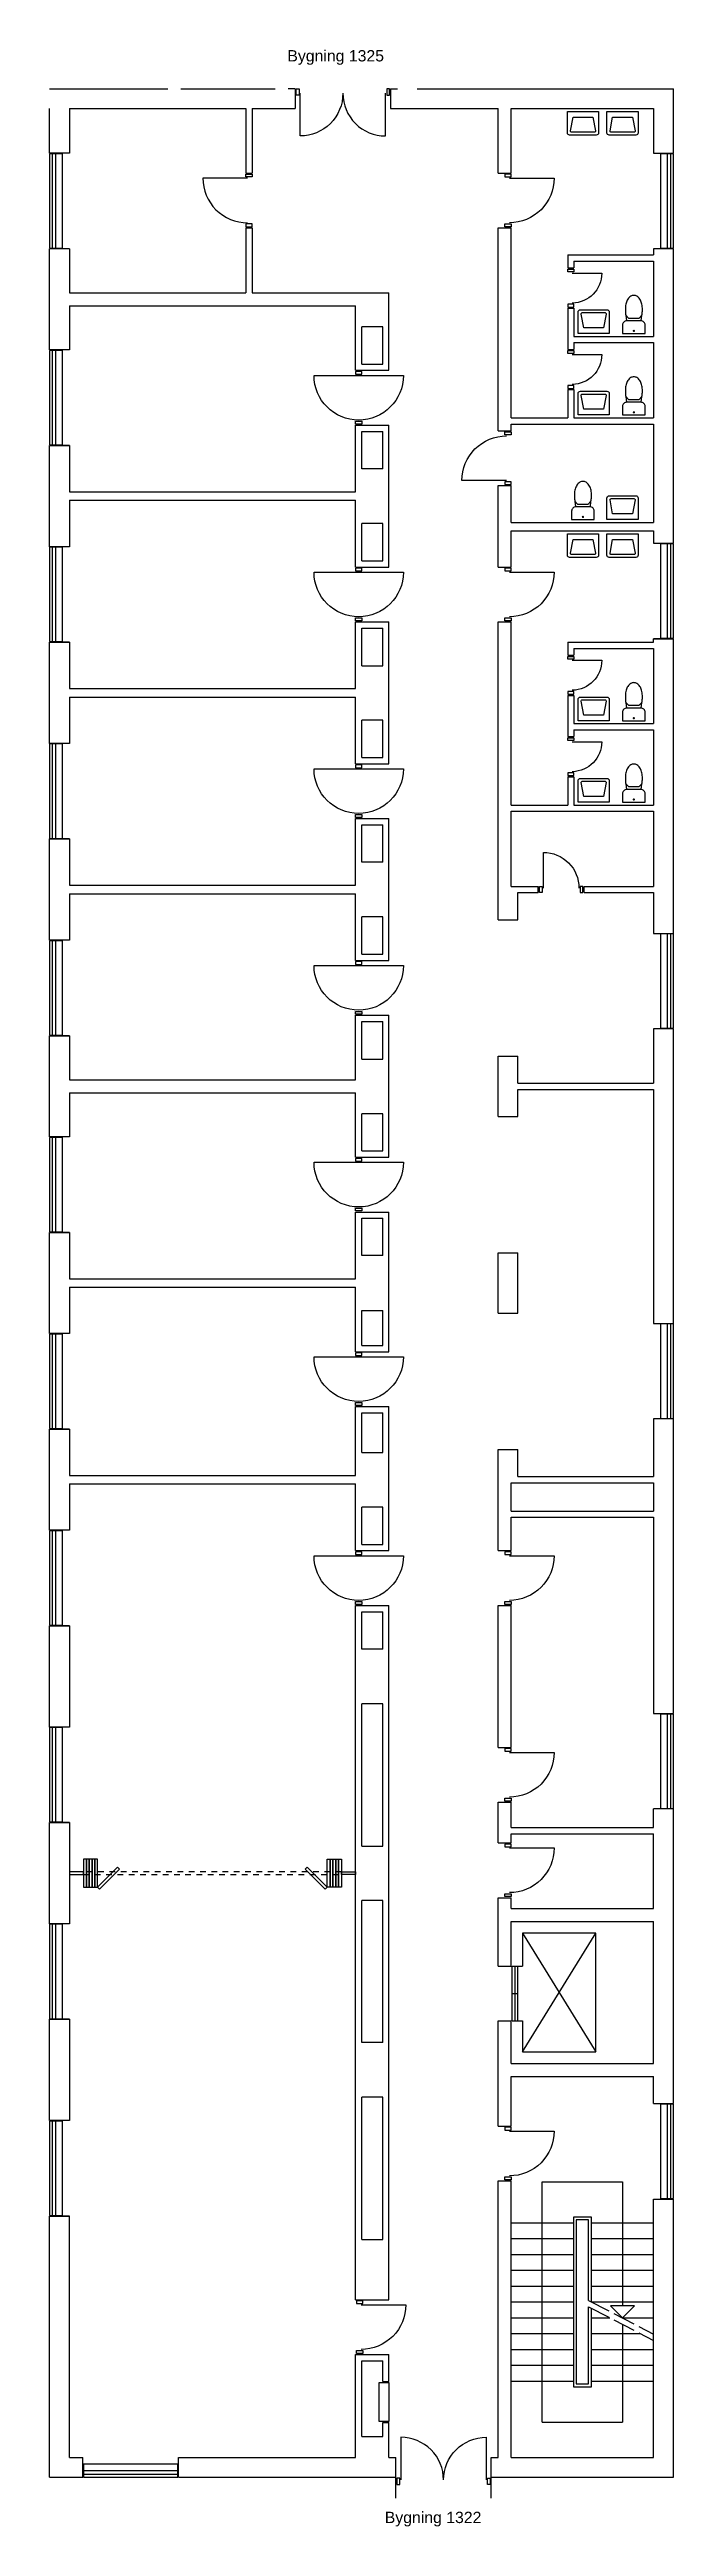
# Model space of a CAD drawing. Header units: millimetres. Extents: x -138867167 to -138856137, y 257764835 to 257808651.
import ezdxf

# ---------------------------------------------------------------- set-up
doc = ezdxf.new("R2010")
doc.units = ezdxf.units.MM
doc.header["$LTSCALE"] = 100
doc.linetypes.add('DASHED_1', pattern=[2, 1, -1])
doc.linetypes.add('HIDDEN', pattern=[5, 4, -1])
for name, color, linetype in [('A10--T', 1, 'Continuous'), ('A21----', 7, 'Continuous'), ('A22--U-', 3, 'Continuous'), ('A24----', 1, 'Continuous'), ('A314-S-', 8, 'Continuous'), ('A321---', 1, 'Continuous'), ('A59----', 2, 'Continuous'), ('A66----', 12, 'Continuous'), ('A89--Y-', 12, 'Continuous')]:
    doc.layers.add(name, color=color, linetype=linetype)
doc.styles.add('ARIAL', font='arial.ttf')

# ---------------------------------------------------------------- blocks, each defined once
blk = doc.blocks.new('V169')
for p, q in [((-10, 110), (-1680, 110)), ((-10, 50), (-1680, 50))]:
    blk.add_line(p, q)
blk.add_lwpolyline([(-10, 0), (-10, 230), (-1680, 230), (-1680, 0)], close=True)
blk = doc.blocks.new('D97V')
for points in [[(20, 0), (20, 110), (70, 110), (70, 0)], [(950, 0), (950, 110), (900, 110), (900, 0)]]:
    blk.add_lwpolyline(points, close=True)
blk.add_lwpolyline([(90, 30), (90, -760, 0.414214), (880, 30, 0.414214)], format="xyb")
blk = doc.blocks.new('D97H')
for points in [[(-950, 110), (-900, 110), (-900, 0), (-950, 0)], [(-20, 0), (-20, 110), (-70, 110), (-70, 0)]]:
    blk.add_lwpolyline(points, close=True)
blk.add_lwpolyline([(-90, 30), (-90, -760, -0.414214), (-880, 30)], format="xyb")
blk = doc.blocks.new('D81H')
for points in [[(-790, 0), (-740, 0), (-740, 110), (-790, 110)], [(-70, 110), (-20, 110), (-20, 0), (-70, 0)]]:
    blk.add_lwpolyline(points, close=True)
blk.add_lwpolyline([(-90, 28), (-90, -602, -0.414214), (-720, 28)], format="xyb")
blk = doc.blocks.new('D71H')
for points in [[(-640, 110), (-690, 110), (-690, 0), (-640, 0)], [(-20, 0), (-70, 0), (-70, 110), (-20, 110)]]:
    blk.add_lwpolyline(points, close=True)
blk.add_lwpolyline([(-90, 28), (-90, -492, -0.41025), (-620, 28)], format="xyb")
blk = doc.blocks.new('PIL')
for p, q in [((0, 0), (-212, -212)), ((0, 0), (212, -212)), ((-212, -212), (212, -212))]:
    blk.add_line(p, q)
blk = doc.blocks.new('HV')
for points in [[(-235, -470, -0.414214), (-275, -430), (-275, -50), (275, -50), (275, -430, -0.414214), (235, -470)], [(-201, -420, -0.468921), (-221, -396), (-175, -150), (175, -150), (221, -396, -0.468921), (201, -420)]]:
    blk.add_lwpolyline(points, format="xyb", close=True)
blk = doc.blocks.new('TOI')
blk.add_lwpolyline([(-200, -200, 0.414214), (-125, -275), (125, -275, 0.414214), (200, -200), (200, -50), (-200, -50)], format="xyb", close=True)
blk.add_lwpolyline([(-132, -275), (-142, -375, 0.055722), (-150, -447), (-150, -500, 0.067326), (-138, -590, 0.079706), (-106, -659, 0.107125), (-54, -710, 0.140126), (0, -725, 0.140126), (54, -710, 0.107125), (106, -659, 0.079706), (138, -590, 0.067326), (150, -500), (150, -447, 0.055722), (142, -375), (132, -275)], format="xyb")
blk.add_lwpolyline([(142, -375), (94, -325), (-94, -325), (-142, -375)])
at = {"const_width": 19.8}
blk.add_lwpolyline([(-10, -97, 1), (10, -97, 1)], format="xyb", close=True, dxfattribs=at)
blk = doc.blocks.new('D97HV')
blk.add_lwpolyline([(-90, 845), (-90, -735, -1), (-90, 845, -0.414214)], format="xyb")
for points in [[(-950, 0), (-950, 110), (-900, 110), (-900, 0)], [(-20, 0), (-20, 110), (-70, 110), (-70, 0)]]:
    blk.add_lwpolyline(points, close=True)
blk = doc.blocks.new('D169D')
for points in [[(20, 110), (70, 110), (70, 0), (20, 0)], [(1670, 0), (1670, 110), (1620, 110), (1620, 0)]]:
    blk.add_lwpolyline(points, close=True)
for points in [[(845, 30, -0.414214), (90, -725), (90, 30)], [(845, 30, 0.414214), (1600, -725), (1600, 30)]]:
    blk.add_lwpolyline(points, format="xyb")

msp = doc.modelspace()

# ---------------------------------------------------------------- linework, layer by layer
at = {"layer": 'A21----'}
for p, q in [((-138867167, 257807957), (-138865077, 257807957)), ((-138864847, 257807957), (-138863177, 257807957)), ((-138862827, 257807957), (-138862947, 257807957)), ((-138862827, 257807957), (-138862827, 257807607)), ((-138862827, 257807957), (-138862827, 257807607)), ((-138861137, 257807957), (-138861017, 257807957)), ((-138861137, 257807957), (-138861137, 257807607)), ((-138860667, 257807957), (-138856137, 257807957)), ((-138856137, 257806817), (-138856137, 257807957)), ((-138867167, 257806817), (-138867167, 257807607)), ((-138866817, 257807607), (-138863697, 257807607)), ((-138866817, 257807607), (-138866817, 257806817)), ((-138863587, 257807607), (-138862827, 257807607)), ((-138861137, 257807607), (-138859237, 257807607)), ((-138859007, 257807607), (-138856487, 257807607)), ((-138856487, 257807607), (-138856487, 257806817)), ((-138866817, 257806817), (-138867167, 257806817)), ((-138856487, 257806817), (-138856137, 257806817)), ((-138866817, 257805127), (-138867167, 257805127)), ((-138867167, 257803337), (-138867167, 257805127)), ((-138866817, 257805127), (-138866817, 257804347)), ((-138856487, 257805127), (-138856487, 257805017)), ((-138856137, 257805127), (-138856487, 257805127)), ((-138856487, 257804907), (-138856487, 257803577)), ((-138856137, 257799917), (-138856137, 257805127)), ((-138866817, 257804117), (-138866817, 257803337)), ((-138866817, 257803337), (-138867167, 257803337)), ((-138856487, 257803467), (-138856487, 257802137)), ((-138856487, 257802027), (-138856487, 257800287)), ((-138866817, 257801647), (-138867167, 257801647)), ((-138867167, 257801647), (-138866817, 257801647)), ((-138867167, 257799857), (-138867167, 257801647)), ((-138866817, 257801647), (-138866817, 257800827)), ((-138866817, 257800677), (-138866817, 257799857)), ((-138856487, 257800137), (-138856487, 257799917)), ((-138866817, 257799857), (-138867167, 257799857)), ((-138856487, 257799917), (-138856137, 257799917)), ((-138867167, 257796377), (-138867167, 257798167)), ((-138867167, 257798167), (-138866817, 257798167)), ((-138866817, 257798167), (-138867167, 257798167)), ((-138866817, 257798167), (-138866817, 257797347)), ((-138856137, 257798227), (-138856487, 257798227)), ((-138856487, 257798227), (-138856137, 257798227)), ((-138856487, 257798167), (-138856487, 257798227)), ((-138856487, 257798057), (-138856487, 257796727)), ((-138856137, 257793017), (-138856137, 257798227)), ((-138866817, 257797197), (-138866817, 257796377)), ((-138856487, 257796617), (-138856487, 257795287)), ((-138866817, 257796377), (-138867167, 257796377)), ((-138856487, 257795177), (-138856487, 257793847)), ((-138866817, 257794687), (-138867167, 257794687)), ((-138867167, 257794687), (-138866817, 257794687)), ((-138867167, 257792897), (-138867167, 257794687)), ((-138866817, 257794687), (-138866817, 257793867)), ((-138866817, 257793717), (-138866817, 257792897)), ((-138856487, 257793737), (-138856487, 257793017)), ((-138866817, 257792897), (-138867167, 257792897)), ((-138856487, 257793017), (-138856137, 257793017)), ((-138856487, 257791327), (-138856487, 257790367)), ((-138856137, 257791327), (-138856487, 257791327)), ((-138856137, 257786117), (-138856137, 257791327)), ((-138867167, 257789417), (-138867167, 257791207)), ((-138867167, 257791207), (-138866817, 257791207)), ((-138866817, 257791207), (-138867167, 257791207)), ((-138866817, 257791207), (-138866817, 257790427)), ((-138866817, 257790197), (-138866817, 257789417)), ((-138856487, 257790257), (-138856487, 257786117)), ((-138866817, 257789417), (-138867167, 257789417)), ((-138866817, 257787727), (-138867167, 257787727)), ((-138867167, 257787727), (-138866817, 257787727)), ((-138867167, 257785937), (-138867167, 257787727)), ((-138866817, 257787727), (-138866817, 257786907)), ((-138866817, 257786757), (-138866817, 257785937)), ((-138856487, 257786117), (-138856137, 257786117)), ((-138866817, 257785937), (-138867167, 257785937)), ((-138856487, 257784427), (-138856487, 257783407)), ((-138856137, 257784427), (-138856487, 257784427)), ((-138856137, 257779217), (-138856137, 257784427)), ((-138867167, 257782457), (-138867167, 257784247)), ((-138867167, 257784247), (-138866817, 257784247)), ((-138866817, 257784247), (-138867167, 257784247)), ((-138866817, 257784247), (-138866817, 257783427)), ((-138866817, 257783277), (-138866817, 257782457)), ((-138856487, 257783297), (-138856487, 257782797)), ((-138856487, 257782687), (-138856487, 257779217)), ((-138866817, 257782457), (-138867167, 257782457)), ((-138856487, 257779217), (-138856137, 257779217)), ((-138867167, 257775497), (-138867167, 257777287)), ((-138867167, 257777287), (-138866817, 257777287)), ((-138866817, 257777287), (-138867167, 257777287)), ((-138866817, 257777287), (-138866817, 257775497)), ((-138856137, 257777527), (-138856487, 257777527)), ((-138856487, 257777197), (-138856487, 257777527)), ((-138856137, 257772317), (-138856137, 257777527)), ((-138856487, 257775767), (-138856487, 257777087)), ((-138856487, 257773027), (-138856487, 257775537)), ((-138866817, 257775497), (-138867167, 257775497)), ((-138856487, 257772317), (-138856487, 257772797)), ((-138856487, 257772317), (-138856137, 257772317)), ((-138867167, 257765707), (-138867167, 257770327)), ((-138867167, 257770327), (-138866817, 257770327)), ((-138866817, 257770327), (-138867167, 257770327)), ((-138866817, 257766057), (-138866817, 257770327)), ((-138856487, 257766057), (-138856487, 257770627)), ((-138856487, 257770627), (-138856137, 257770627)), ((-138856137, 257765707), (-138856137, 257770627)), ((-138861647, 257766427), (-138861277, 257766427)), ((-138861277, 257766427), (-138861277, 257766672)), ((-138861277, 257766672), (-138861167, 257766672)), ((-138861167, 257766057), (-138861167, 257766672)), ((-138866817, 257766057), (-138866577, 257766057)), ((-138866577, 257765707), (-138866577, 257766057)), ((-138864887, 257765707), (-138864887, 257766057)), ((-138864887, 257766057), (-138861757, 257766057)), ((-138861167, 257766057), (-138861047, 257766057)), ((-138861047, 257765337), (-138861047, 257766057)), ((-138859357, 257766057), (-138859237, 257766057)), ((-138859357, 257765337), (-138859357, 257766057)), ((-138859007, 257766057), (-138856487, 257766057)), ((-138867167, 257765707), (-138866577, 257765707)), ((-138864887, 257765707), (-138861047, 257765707)), ((-138859357, 257765707), (-138856137, 257765707))]:
    msp.add_line(p, q, dxfattribs=at)
for points in [[(-138866817, 257780767), (-138866817, 257778977), (-138867167, 257778977), (-138867167, 257780767), (-138866817, 257780767), (-138867167, 257780767)], [(-138866817, 257773807), (-138866817, 257772017), (-138867167, 257772017), (-138867167, 257773807), (-138866817, 257773807), (-138867167, 257773807)]]:
    msp.add_lwpolyline(points, dxfattribs=at)
at = {"layer": 'A22--U-'}
for p, q in [((-138863697, 257807607), (-138863697, 257806467)), ((-138863587, 257807607), (-138863587, 257806467)), ((-138859237, 257806467), (-138859237, 257807607)), ((-138859007, 257806467), (-138859007, 257807607)), ((-138863697, 257806467), (-138863587, 257806467)), ((-138859237, 257806467), (-138859007, 257806467)), ((-138863697, 257805497), (-138863587, 257805497)), ((-138863697, 257805497), (-138863697, 257804347)), ((-138863587, 257805497), (-138863587, 257804347)), ((-138859237, 257805497), (-138859007, 257805497)), ((-138859237, 257801907), (-138859237, 257805497)), ((-138859007, 257802137), (-138859007, 257805497)), ((-138858007, 257805017), (-138856487, 257805017)), ((-138858007, 257805017), (-138858007, 257804787)), ((-138857897, 257804907), (-138856487, 257804907)), ((-138857897, 257804907), (-138857897, 257804787)), ((-138858007, 257804787), (-138857897, 257804787)), ((-138866817, 257804347), (-138863697, 257804347)), ((-138866817, 257804117), (-138861757, 257804117)), ((-138863587, 257804347), (-138861167, 257804347)), ((-138861757, 257802977), (-138861757, 257804117)), ((-138861167, 257802977), (-138861167, 257804347)), ((-138858007, 257804077), (-138858007, 257803347)), ((-138858007, 257804077), (-138857897, 257804077)), ((-138857897, 257804077), (-138857897, 257803577)), ((-138861277, 257803747), (-138861647, 257803747)), ((-138861647, 257803087), (-138861647, 257803747)), ((-138861277, 257803087), (-138861277, 257803747)), ((-138857897, 257803577), (-138856487, 257803577)), ((-138858007, 257803347), (-138857897, 257803347)), ((-138857897, 257803467), (-138856487, 257803467)), ((-138857897, 257803467), (-138857897, 257803347)), ((-138861757, 257802977), (-138861167, 257802977)), ((-138861647, 257803087), (-138861277, 257803087)), ((-138858007, 257802637), (-138858007, 257802137)), ((-138858007, 257802637), (-138857897, 257802637)), ((-138857897, 257802637), (-138857897, 257802137)), ((-138861757, 257800827), (-138861757, 257802007)), ((-138861757, 257802007), (-138861167, 257802007)), ((-138861647, 257801237), (-138861647, 257801897)), ((-138861647, 257801897), (-138861277, 257801897)), ((-138861277, 257801237), (-138861277, 257801897)), ((-138861167, 257799497), (-138861167, 257802007)), ((-138859237, 257801907), (-138859007, 257801907)), ((-138859007, 257802137), (-138858007, 257802137)), ((-138859007, 257801907), (-138859007, 257802027)), ((-138859007, 257802027), (-138856487, 257802027)), ((-138857897, 257802137), (-138856487, 257802137)), ((-138861277, 257801237), (-138861647, 257801237)), ((-138859237, 257799497), (-138859237, 257800937)), ((-138859237, 257800937), (-138859007, 257800937)), ((-138859007, 257800287), (-138859007, 257800937)), ((-138866817, 257800827), (-138861757, 257800827)), ((-138866817, 257800677), (-138861757, 257800677)), ((-138861757, 257799497), (-138861757, 257800677)), ((-138861647, 257799607), (-138861647, 257800267)), ((-138861277, 257800267), (-138861647, 257800267)), ((-138861277, 257799607), (-138861277, 257800267)), ((-138859007, 257800287), (-138856487, 257800287)), ((-138859007, 257799497), (-138859007, 257800137)), ((-138859007, 257800137), (-138856487, 257800137)), ((-138861757, 257799497), (-138861167, 257799497)), ((-138861647, 257799607), (-138861277, 257799607)), ((-138859237, 257799497), (-138859007, 257799497)), ((-138861757, 257798527), (-138861167, 257798527)), ((-138861757, 257797347), (-138861757, 257798527)), ((-138861647, 257798417), (-138861277, 257798417)), ((-138861647, 257797752), (-138861647, 257798417)), ((-138861277, 257797752), (-138861277, 257798417)), ((-138861167, 257796017), (-138861167, 257798527)), ((-138859237, 257793257), (-138859237, 257798527)), ((-138859237, 257798527), (-138859007, 257798527)), ((-138859007, 257795287), (-138859007, 257798527)), ((-138858007, 257798167), (-138856487, 257798167)), ((-138858007, 257798167), (-138858007, 257797937)), ((-138858007, 257797937), (-138857897, 257797937)), ((-138857897, 257798057), (-138856487, 257798057)), ((-138857897, 257798057), (-138857897, 257797937)), ((-138861647, 257797752), (-138861277, 257797752)), ((-138866817, 257797347), (-138861757, 257797347)), ((-138866817, 257797197), (-138861757, 257797197)), ((-138861757, 257796017), (-138861757, 257797197)), ((-138858007, 257797227), (-138857897, 257797227)), ((-138858007, 257797227), (-138858007, 257796497)), ((-138857897, 257797227), (-138857897, 257796727)), ((-138861277, 257796787), (-138861647, 257796787)), ((-138861647, 257796127), (-138861647, 257796787)), ((-138861277, 257796127), (-138861277, 257796787)), ((-138857897, 257796727), (-138856487, 257796727)), ((-138857897, 257796617), (-138856487, 257796617)), ((-138857897, 257796617), (-138857897, 257796497)), ((-138861647, 257796127), (-138861277, 257796127)), ((-138858007, 257796497), (-138857897, 257796497)), ((-138861757, 257796017), (-138861167, 257796017)), ((-138858007, 257795787), (-138857897, 257795787)), ((-138858007, 257795787), (-138858007, 257795287)), ((-138857897, 257795787), (-138857897, 257795287)), ((-138859007, 257795287), (-138858007, 257795287)), ((-138857897, 257795287), (-138856487, 257795287)), ((-138861757, 257793867), (-138861757, 257795047)), ((-138861757, 257795047), (-138861167, 257795047)), ((-138861647, 257794277), (-138861647, 257794937)), ((-138861647, 257794937), (-138861277, 257794937)), ((-138861277, 257794277), (-138861277, 257794937)), ((-138861167, 257792537), (-138861167, 257795047)), ((-138859007, 257793847), (-138859007, 257795177)), ((-138859007, 257795177), (-138856487, 257795177)), ((-138861277, 257794277), (-138861647, 257794277)), ((-138866817, 257793867), (-138861757, 257793867)), ((-138866817, 257793717), (-138861757, 257793717)), ((-138861757, 257792537), (-138861757, 257793717)), ((-138859007, 257793847), (-138858527, 257793847)), ((-138858887, 257793737), (-138858527, 257793737)), ((-138858887, 257793257), (-138858887, 257793737)), ((-138858527, 257793737), (-138858527, 257793847)), ((-138857717, 257793737), (-138857717, 257793847)), ((-138857717, 257793847), (-138856487, 257793847)), ((-138857717, 257793737), (-138856487, 257793737)), ((-138861647, 257792647), (-138861647, 257793307)), ((-138861277, 257793307), (-138861647, 257793307)), ((-138861277, 257792647), (-138861277, 257793307)), ((-138859237, 257793257), (-138858887, 257793257)), ((-138861647, 257792647), (-138861277, 257792647)), ((-138861757, 257792537), (-138861167, 257792537)), ((-138861757, 257791567), (-138861167, 257791567)), ((-138861757, 257790427), (-138861757, 257791567)), ((-138861647, 257791457), (-138861277, 257791457)), ((-138861647, 257790792), (-138861647, 257791457)), ((-138861277, 257790792), (-138861277, 257791457)), ((-138861167, 257789057), (-138861167, 257791567)), ((-138866817, 257790427), (-138861757, 257790427)), ((-138861647, 257790792), (-138861277, 257790792)), ((-138859237, 257790847), (-138858887, 257790847)), ((-138859237, 257789777), (-138859237, 257790847)), ((-138858887, 257790367), (-138858887, 257790847)), ((-138866817, 257790197), (-138861757, 257790197)), ((-138861757, 257789057), (-138861757, 257790197)), ((-138858887, 257790367), (-138856487, 257790367)), ((-138858887, 257789777), (-138858887, 257790257)), ((-138858887, 257790257), (-138856487, 257790257)), ((-138861277, 257789827), (-138861647, 257789827)), ((-138861647, 257789167), (-138861647, 257789827)), ((-138861277, 257789167), (-138861277, 257789827)), ((-138859237, 257789777), (-138858887, 257789777)), ((-138861647, 257789167), (-138861277, 257789167)), ((-138861757, 257789057), (-138861167, 257789057)), ((-138861757, 257786907), (-138861757, 257788087)), ((-138861757, 257788087), (-138861167, 257788087)), ((-138861647, 257787317), (-138861647, 257787977)), ((-138861647, 257787977), (-138861277, 257787977)), ((-138861277, 257787317), (-138861277, 257787977)), ((-138861167, 257785617), (-138861167, 257788087)), ((-138859237, 257787367), (-138858887, 257787367)), ((-138859237, 257786297), (-138859237, 257787367)), ((-138858887, 257786297), (-138858887, 257787367)), ((-138866817, 257786907), (-138861757, 257786907)), ((-138861277, 257787317), (-138861647, 257787317)), ((-138866817, 257786757), (-138861757, 257786757)), ((-138861757, 257785617), (-138861757, 257786757)), ((-138861647, 257786347), (-138861277, 257786347)), ((-138861647, 257785727), (-138861647, 257786347)), ((-138861277, 257785727), (-138861277, 257786347)), ((-138859237, 257786297), (-138858887, 257786297)), ((-138861757, 257785617), (-138861167, 257785617)), ((-138861647, 257785727), (-138861277, 257785727)), ((-138861757, 257783427), (-138861757, 257784647)), ((-138861757, 257784647), (-138861167, 257784647)), ((-138861647, 257783832), (-138861647, 257784537)), ((-138861647, 257783877), (-138861647, 257784537)), ((-138861647, 257784537), (-138861277, 257784537)), ((-138861277, 257783832), (-138861277, 257784537)), ((-138861277, 257783877), (-138861277, 257784537)), ((-138861167, 257782097), (-138861167, 257784647)), ((-138859237, 257783887), (-138858887, 257783887)), ((-138859237, 257782097), (-138859237, 257783887)), ((-138858887, 257783407), (-138858887, 257783887)), ((-138866817, 257783427), (-138861757, 257783427)), ((-138861647, 257783832), (-138861277, 257783832)), ((-138858887, 257783407), (-138856487, 257783407)), ((-138866817, 257783277), (-138861757, 257783277)), ((-138861757, 257782097), (-138861757, 257783277)), ((-138859007, 257783297), (-138856487, 257783297)), ((-138859007, 257782797), (-138859007, 257783297)), ((-138861277, 257782867), (-138861647, 257782867)), ((-138861647, 257782207), (-138861647, 257782867)), ((-138861277, 257782207), (-138861277, 257782867)), ((-138859007, 257782797), (-138856487, 257782797)), ((-138859007, 257782687), (-138856487, 257782687)), ((-138859007, 257782097), (-138859007, 257782687)), ((-138861757, 257782097), (-138861167, 257782097)), ((-138861647, 257782207), (-138861277, 257782207)), ((-138859237, 257782097), (-138859007, 257782097)), ((-138861757, 257781127), (-138861167, 257781127)), ((-138861757, 257768847), (-138861757, 257781127)), ((-138861647, 257780357), (-138861647, 257781017)), ((-138861647, 257781017), (-138861277, 257781017)), ((-138861277, 257780357), (-138861277, 257781017)), ((-138861167, 257768847), (-138861167, 257781127)), ((-138859237, 257781127), (-138859007, 257781127)), ((-138859237, 257778617), (-138859237, 257781127)), ((-138859007, 257778617), (-138859007, 257781127)), ((-138861277, 257780357), (-138861647, 257780357)), ((-138861647, 257776872), (-138861647, 257779387)), ((-138861277, 257779387), (-138861647, 257779387)), ((-138861277, 257776872), (-138861277, 257779387)), ((-138859237, 257778617), (-138859007, 257778617)), ((-138859237, 257777647), (-138859007, 257777647)), ((-138859237, 257776927), (-138859237, 257777647)), ((-138859007, 257777197), (-138859007, 257777647)), ((-138861647, 257776872), (-138861277, 257776872)), ((-138859237, 257776927), (-138859007, 257776927)), ((-138859007, 257777197), (-138856487, 257777197)), ((-138859007, 257777087), (-138856487, 257777087)), ((-138859007, 257776927), (-138859007, 257777087)), ((-138859237, 257775957), (-138859007, 257775957)), ((-138859237, 257774747), (-138859237, 257775957)), ((-138859007, 257775767), (-138859007, 257775957)), ((-138861647, 257773397), (-138861647, 257775907)), ((-138861277, 257775907), (-138861647, 257775907)), ((-138861277, 257773397), (-138861277, 257775907)), ((-138859007, 257775767), (-138856487, 257775767)), ((-138859007, 257775537), (-138856487, 257775537)), ((-138859007, 257774747), (-138859007, 257775537)), ((-138859237, 257774747), (-138859007, 257774747)), ((-138859237, 257773777), (-138859007, 257773777)), ((-138859237, 257771917), (-138859237, 257773777)), ((-138859007, 257773027), (-138859007, 257773777)), ((-138861277, 257773397), (-138861647, 257773397)), ((-138859007, 257773027), (-138856487, 257773027)), ((-138859007, 257772797), (-138856487, 257772797)), ((-138859007, 257771917), (-138859007, 257772797)), ((-138861277, 257772427), (-138861647, 257772427)), ((-138861647, 257769912), (-138861647, 257772427)), ((-138861277, 257769912), (-138861277, 257772427)), ((-138859237, 257771917), (-138859007, 257771917)), ((-138859237, 257766057), (-138859237, 257770947)), ((-138859237, 257770947), (-138859007, 257770947)), ((-138859007, 257766057), (-138859007, 257770947)), ((-138861647, 257769912), (-138861277, 257769912)), ((-138861757, 257768847), (-138861167, 257768847)), ((-138861757, 257766057), (-138861757, 257767877)), ((-138861757, 257767877), (-138861167, 257767877)), ((-138861647, 257766427), (-138861647, 257767767)), ((-138861647, 257767767), (-138861277, 257767767)), ((-138861277, 257767402), (-138861277, 257767767)), ((-138861167, 257767402), (-138861167, 257767877)), ((-138861277, 257767402), (-138861167, 257767402))]:
    msp.add_line(p, q, dxfattribs=at)
at = {"layer": 'A24----'}
for p, q in [((-138858457, 257766682), (-138858457, 257770932)), ((-138858457, 257770932), (-138857037, 257770932)), ((-138857037, 257770932), (-138857037, 257768739)), ((-138859007, 257770207), (-138857907, 257770207)), ((-138859007, 257769927), (-138857907, 257769927)), ((-138857587, 257770207), (-138856487, 257770207)), ((-138857587, 257769927), (-138856487, 257769927)), ((-138859007, 257769647), (-138857907, 257769647)), ((-138857587, 257769647), (-138856487, 257769647)), ((-138859007, 257769367), (-138857907, 257769367)), ((-138859007, 257769087), (-138857907, 257769087)), ((-138857587, 257769367), (-138856487, 257769367)), ((-138857587, 257769087), (-138856487, 257769087)), ((-138859007, 257768807), (-138857907, 257768807)), ((-138859007, 257768527), (-138857907, 257768527)), ((-138857587, 257768807), (-138856487, 257768807)), ((-138857587, 257768527), (-138857263, 257768527)), ((-138857046, 257768527), (-138856487, 257768527)), ((-138859007, 257768247), (-138857907, 257768247)), ((-138857587, 257768247), (-138856722, 257768247)), ((-138857037, 257768410), (-138857037, 257766682)), ((-138856504, 257768247), (-138856487, 257768247)), ((-138859007, 257767967), (-138857907, 257767967)), ((-138859007, 257767687), (-138857907, 257767687)), ((-138857587, 257767967), (-138856487, 257767967)), ((-138857587, 257767687), (-138856487, 257767687)), ((-138859007, 257767407), (-138857907, 257767407)), ((-138857587, 257767407), (-138856487, 257767407)), ((-138858457, 257766682), (-138857037, 257766682))]:
    msp.add_line(p, q, dxfattribs=at)
at = {"layer": 'A24----', "linetype": 'HIDDEN'}
for p, q in [((-138857637, 257768833), (-138856487, 257768238)), ((-138857637, 257768720), (-138856487, 257768126))]:
    msp.add_line(p, q, dxfattribs=at)
at = {"layer": 'A24----'}
for points in [[(-138857907, 257770307), (-138857907, 257767307), (-138857587, 257767307), (-138857587, 257768694)], [(-138857587, 257768807), (-138857587, 257770307), (-138857907, 257770307)], [(-138857857, 257770257), (-138857857, 257767357), (-138857637, 257767357), (-138857637, 257768720)], [(-138857637, 257768833), (-138857637, 257770257), (-138857857, 257770257)]]:
    msp.add_lwpolyline(points, dxfattribs=at)
at = {"layer": 'A321---'}
for points in [[(-138866817, 257776367), (-138866567, 257776367), (-138866567, 257776417), (-138866817, 257776417)], [(-138866517, 257776142), (-138866517, 257776642), (-138866567, 257776642), (-138866567, 257776142)], [(-138866467, 257776142), (-138866467, 257776642), (-138866517, 257776642), (-138866517, 257776142)], [(-138866417, 257776142), (-138866417, 257776642), (-138866467, 257776642), (-138866467, 257776142)], [(-138866367, 257776142), (-138866367, 257776642), (-138866417, 257776642), (-138866417, 257776142)], [(-138866317, 257776142), (-138866317, 257776642), (-138866367, 257776642), (-138866367, 257776142)], [(-138866282, 257776106), (-138865928, 257776460), (-138865964, 257776495), (-138866317, 257776142)], [(-138862293, 257776106), (-138862646, 257776460), (-138862611, 257776495), (-138862257, 257776142)], [(-138862257, 257776142), (-138862257, 257776642), (-138862207, 257776642), (-138862207, 257776142)], [(-138862207, 257776142), (-138862207, 257776642), (-138862157, 257776642), (-138862157, 257776142)], [(-138862157, 257776142), (-138862157, 257776642), (-138862107, 257776642), (-138862107, 257776142)], [(-138862107, 257776142), (-138862107, 257776642), (-138862057, 257776642), (-138862057, 257776142)], [(-138862057, 257776142), (-138862057, 257776642), (-138862007, 257776642), (-138862007, 257776142)], [(-138861757, 257776367), (-138862007, 257776367), (-138862007, 257776417), (-138861757, 257776417)]]:
    msp.add_lwpolyline(points, close=True, dxfattribs=at)
at = {"layer": 'A321---', "linetype": 'DASHED_1'}
msp.add_lwpolyline([(-138866567, 257776367), (-138862007, 257776367), (-138862007, 257776417), (-138866567, 257776417)], close=True, dxfattribs=at)
at = {"layer": 'A66----'}
for p, q in [((-138858807, 257775332), (-138858807, 257774747)), ((-138857507, 257775332), (-138858807, 257775332)), ((-138858807, 257773232), (-138857507, 257775332)), ((-138858807, 257775332), (-138857507, 257773232)), ((-138857507, 257773232), (-138857507, 257775332)), ((-138858987, 257773777), (-138858987, 257774747)), ((-138858987, 257774747), (-138858807, 257774747)), ((-138858937, 257773777), (-138858937, 257774747)), ((-138858887, 257773777), (-138858887, 257774747)), ((-138858987, 257774262), (-138858887, 257774262)), ((-138858987, 257773777), (-138858807, 257773777)), ((-138858807, 257773777), (-138858807, 257773232)), ((-138858807, 257773232), (-138857507, 257773232))]:
    msp.add_line(p, q, dxfattribs=at)
at = {"layer": 'A89--Y-'}
msp.add_lwpolyline([(-138861167, 257766692), (-138861337, 257766692), (-138861337, 257767382), (-138861167, 257767382)], close=True, dxfattribs=at)

# ---------------------------------------------------------------- block references
at = {"layer": 'A24----', "rotation": 180}
msp.add_blockref('PIL', (-138857037, 257768527), dxfattribs=at)
at = {"layer": 'A314-S-'}
for p, rotation in [((-138867167, 257805127), 270), ((-138856137, 257806817), 90), ((-138867167, 257801647), 270), ((-138867167, 257798167), 270), ((-138856137, 257799917), 90), ((-138867167, 257794687), 270), ((-138867167, 257791207), 270), ((-138856137, 257793017), 90), ((-138867167, 257787727), 270), ((-138856137, 257786117), 90), ((-138867167, 257784247), 270), ((-138867167, 257780767), 270), ((-138856137, 257779217), 90), ((-138867167, 257777287), 270), ((-138867167, 257773807), 270), ((-138856137, 257772317), 90), ((-138867167, 257770327), 270)]:
    msp.add_blockref('V169', p, dxfattribs=dict(at, rotation=rotation))
msp.add_blockref('V169', (-138864887, 257765707), dxfattribs=at)
at = {"layer": 'A321---'}
msp.add_blockref('D169D', (-138862827, 257807847), dxfattribs=at)
for name, p, rotation in [('D97V', (-138863697, 257806467), 270), ('D97H', (-138859007, 257806467), 90), ('D71H', (-138857897, 257804787), 90), ('D71H', (-138857897, 257803347), 90), ('D97HV', (-138861647, 257802977), 90), ('D97H', (-138859117, 257800937), 270), ('D97HV', (-138861647, 257799497), 90), ('D97H', (-138859007, 257799497), 90), ('D71H', (-138857897, 257797937), 90), ('D71H', (-138857897, 257796497), 90), ('D97HV', (-138861647, 257796017), 90), ('D81H', (-138858527, 257793847), 180), ('D97HV', (-138861647, 257792537), 90), ('D97HV', (-138861647, 257789057), 90), ('D97HV', (-138861647, 257785617), 90), ('D97HV', (-138861647, 257782097), 90), ('D97H', (-138859007, 257782097), 90), ('D97H', (-138859007, 257778617), 90), ('D97H', (-138859007, 257776927), 90), ('D97H', (-138859007, 257771917), 90), ('D97H', (-138861628, 257768847), 90), ('D169D', (-138859357, 257765687), 180)]:
    msp.add_blockref(name, p, dxfattribs=dict(at, rotation=rotation))
at = {"layer": 'A59----'}
for p in [(-138857737, 257807607), (-138857037, 257807607), (-138857737, 257800137), (-138857037, 257800137)]:
    msp.add_blockref('HV', p, dxfattribs=at)
at = {"layer": 'A59----', "rotation": 180}
for name, p in [('HV', (-138857547, 257803577)), ('TOI', (-138856837, 257803577)), ('TOI', (-138856837, 257802137)), ('HV', (-138857547, 257802137)), ('TOI', (-138857737, 257800287)), ('HV', (-138857037, 257800287)), ('TOI', (-138856837, 257796727)), ('HV', (-138857547, 257796727)), ('HV', (-138857547, 257795287)), ('TOI', (-138856837, 257795287))]:
    msp.add_blockref(name, p, dxfattribs=at)

# ---------------------------------------------------------------- texts
at = {"layer": 'A10--T', "char_height": 200, "attachment_point": 1, "style": 'ARIAL'}
for s, insert in [('Bygning 1325', (-138862963, 257808641)), ('Bygning 1322', (-138861241, 257765095))]:
    msp.add_mtext_dynamic_manual_height_columns(s, width=2016.19, gutter_width=12.5, heights=[0], dxfattribs=dict(at, insert=insert))

doc.saveas('drawing.dxf')
